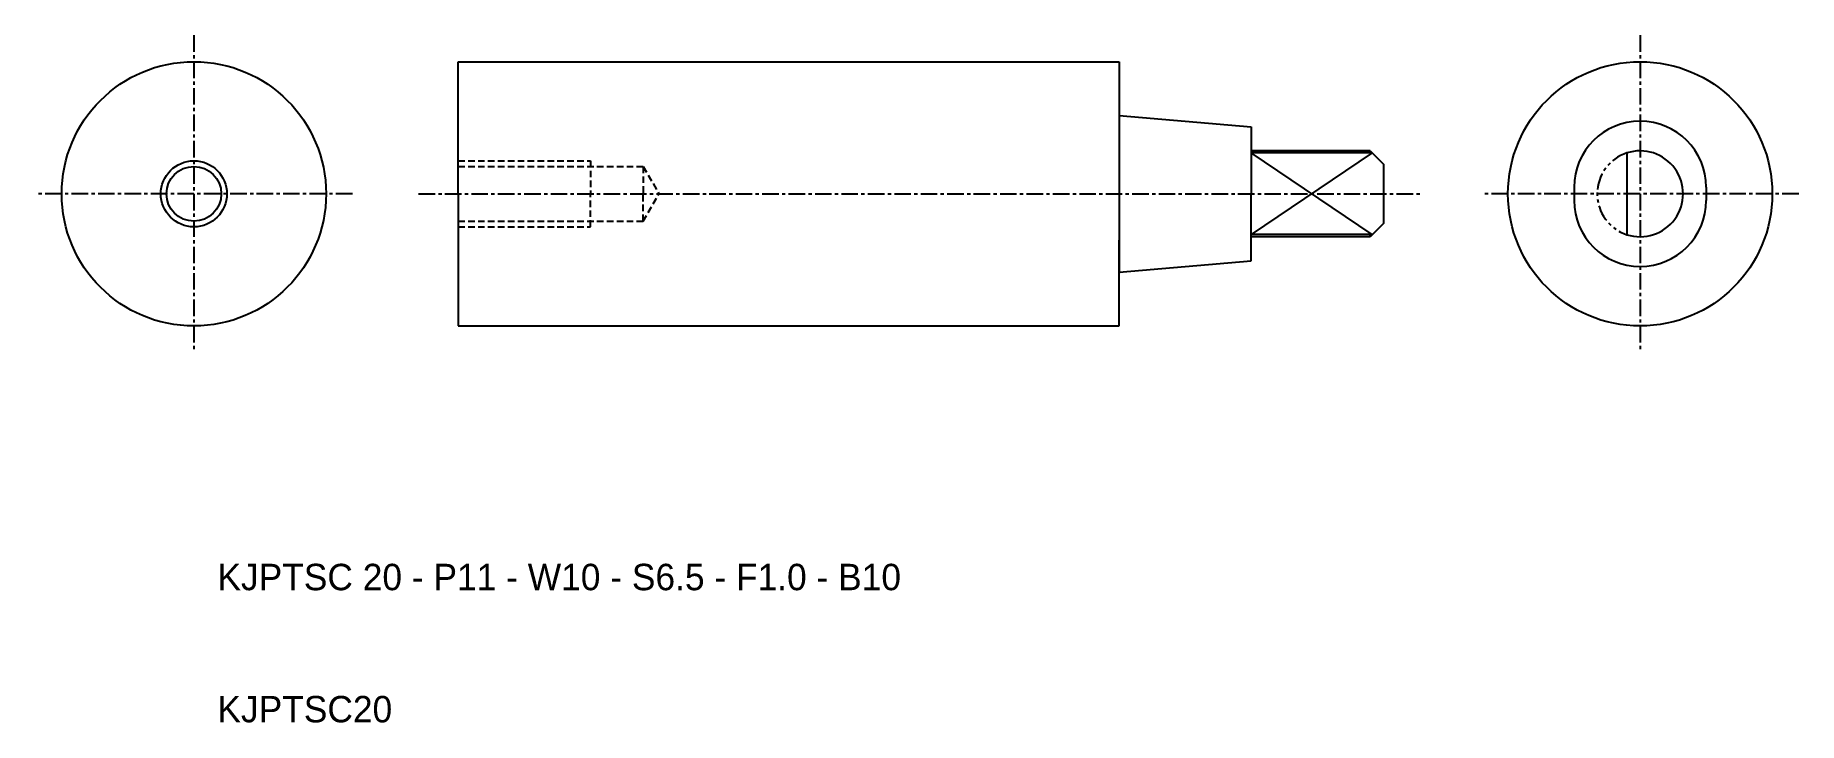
# Model space of a CAD drawing. Extents: x 15 to 148, y 10 to 62.
import ezdxf

# ---------------------------------------------------------------- set-up
doc = ezdxf.new("R2010")
doc.units = 0
for name, pattern in [('CENTER', [2, 1.25, -0.25, 0.25, -0.25]), ('DASHED', [0.75, 0.5, -0.25]), ('PHANTOM', [2.5, 1.25, -0.25, 0.25, -0.25, 0.25, -0.25])]:
    doc.linetypes.add(name, pattern=pattern)
doc.layers.get('0').update_dxf_attribs({"linetype": 'CONTINUOUS'})
doc.layers.add('CENTER', color=1, linetype='CENTER')

msp = doc.modelspace()

# ---------------------------------------------------------------- linework, layer by layer
at = {"color": 7, "linetype": 'CONTINUOUS'}
for p, q in [((47, 50), (47, 60)), ((47, 60), (97, 60)), ((97, 60), (97, 53.5)), ((97, 56), (97, 44)), ((97, 55.94), (107, 55.06)), ((107, 55.06), (107, 50)), ((107, 55), (107, 55)), ((116, 53.25), (107, 53.25)), ((116.16, 53.09), (107, 53.09)), ((116, 53.25), (117, 52.25)), ((116, 53.25), (116, 53.09)), ((117, 52.25), (117, 47.75)), ((135.43, 53.09), (135.43, 46.91)), ((47, 50), (47, 40)), ((107, 44.94), (107, 50)), ((131.43, 50.5), (131.43, 49.5)), ((141.43, 50.5), (141.43, 49.5)), ((116.16, 46.91), (107, 46.91)), ((116, 46.75), (107, 46.75)), ((117, 47.75), (116, 46.75)), ((116, 46.75), (116, 46.91)), ((97, 40), (97, 46.5)), ((97, 44.06), (107, 44.94)), ((107, 45), (107, 45)), ((47, 40), (97, 40))]:
    msp.add_line(p, q, dxfattribs=at)
at = {"color": 3, "linetype": 'DASHED'}
for p, q in [((47, 52.5), (57, 52.5)), ((47, 52.07), (61, 52.07)), ((57, 52.5), (57, 50)), ((61, 52.07), (62.19, 50)), ((61, 52.07), (61, 50)), ((57, 47.5), (57, 50)), ((61, 47.93), (62.19, 50)), ((61, 47.93), (61, 50)), ((47, 47.93), (61, 47.93)), ((47, 47.5), (57, 47.5))]:
    msp.add_line(p, q, dxfattribs=at)
at = {"color": 3, "linetype": 'CONTINUOUS'}
for p, q in [((116.16, 53.09), (107, 46.91)), ((116.16, 46.91), (107, 53.09))]:
    msp.add_line(p, q, dxfattribs=at)
at = {"color": 7, "linetype": 'CONTINUOUS'}
for centre, radius in [((27, 50), 10), ((136.43, 50), 10), ((27, 50), 2.07)]:
    msp.add_circle(centre, radius, dxfattribs=at)
at = {"color": 3, "linetype": 'CONTINUOUS'}
msp.add_circle((27, 50), 2.5, dxfattribs=at)
at = {"color": 7, "linetype": 'CONTINUOUS'}
for centre, radius, start, end in [((136.43, 50.5), 5, 0, 180), ((136.43, 50), 3.25, 252.0798, 107.9202), ((136.43, 49.5), 5, 180, 0)]:
    msp.add_arc(centre, radius, start, end, dxfattribs=at)
at = {"color": 3, "linetype": 'PHANTOM'}
msp.add_arc((136.43, 50), 3.25, 107.9202, 252.0798, dxfattribs=at)
at = {"layer": 'CENTER', "color": 1, "linetype": 'CENTER'}
for p, q in [((27, 62), (27, 38)), ((136.43, 62), (136.43, 38)), ((39, 50), (15, 50)), ((44, 50), (120, 50)), ((148.43, 50), (124.43, 50))]:
    msp.add_line(p, q, dxfattribs=at)

# ---------------------------------------------------------------- texts
at = {"color": 7, "linetype": 'CONTINUOUS'}
for s, p in [('KJPTSC 20 - P11 - W10 - S6.5 - F1.0 - B10', (28.78, 20)), ('KJPTSC20', (28.78, 10))]:
    msp.add_text(s, height=2, dxfattribs=at).set_placement(p)

doc.saveas('drawing.dxf')
